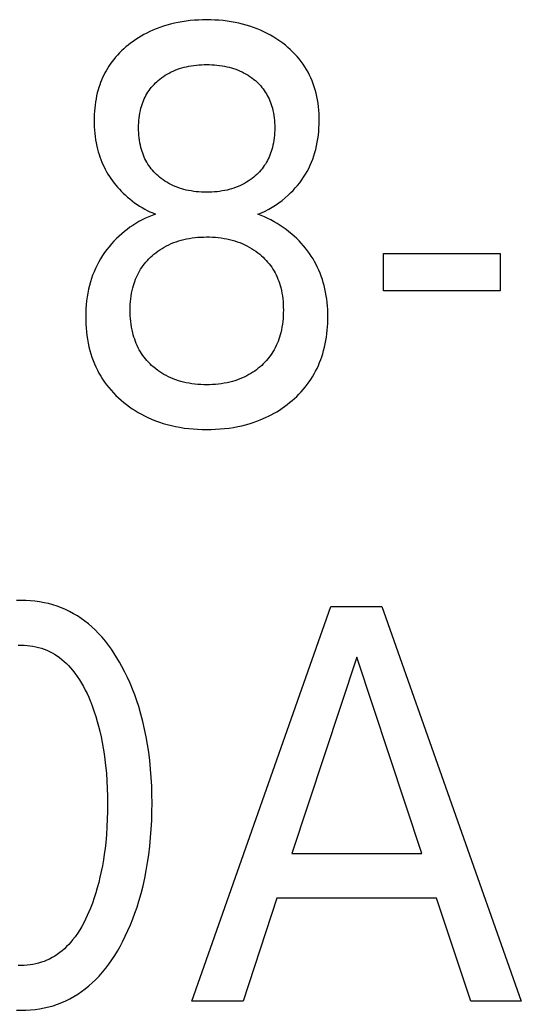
# Model space of a CAD drawing. Extents: x 10 to 656, y -396 to 292.
# Drawn here: x 263.386 to 263.823, y 101.966 to 102.829 of the extents above; entities that cross this region are included whole.
import ezdxf

# ---------------------------------------------------------------- set-up
doc = ezdxf.new("R2010")
doc.units = 0
doc.header["$LTSCALE"] = 5
doc.header["$MEASUREMENT"] = 0
doc.layers.get('0').update_dxf_attribs({"linetype": 'CONTINUOUS'})

msp = doc.modelspace()

# ---------------------------------------------------------------- linework, layer by layer
at = {"color": 7, "linetype": 'Continuous'}
for p, q in [((263.50457, 102.82163), (263.50151, 102.82035)), ((263.50768, 102.8228), (263.50457, 102.82163)), ((263.51082, 102.82388), (263.50768, 102.8228)), ((263.51399, 102.82485), (263.51082, 102.82388)), ((263.5172, 102.82572), (263.51399, 102.82485)), ((263.52043, 102.8265), (263.5172, 102.82572)), ((263.52367, 102.82718), (263.52043, 102.8265)), ((263.5272, 102.82781), (263.52367, 102.82718)), ((263.53074, 102.82833), (263.5272, 102.82781)), ((263.53429, 102.82874), (263.53074, 102.82833)), ((263.53786, 102.82906), (263.53429, 102.82874)), ((263.54143, 102.82928), (263.53786, 102.82906)), ((263.54501, 102.82941), (263.54143, 102.82928)), ((263.54859, 102.82946), (263.54501, 102.82941)), ((263.55217, 102.82941), (263.54859, 102.82946)), ((263.55575, 102.82928), (263.55217, 102.82941)), ((263.55932, 102.82906), (263.55575, 102.82928)), ((263.56289, 102.82874), (263.55932, 102.82906)), ((263.56644, 102.82833), (263.56289, 102.82874)), ((263.56998, 102.82781), (263.56644, 102.82833)), ((263.5735, 102.82718), (263.56998, 102.82781)), ((263.57675, 102.8265), (263.5735, 102.82718)), ((263.57998, 102.82572), (263.57675, 102.8265)), ((263.58319, 102.82485), (263.57998, 102.82572)), ((263.58636, 102.82388), (263.58319, 102.82485)), ((263.5895, 102.8228), (263.58636, 102.82388)), ((263.59261, 102.82163), (263.5895, 102.8228)), ((263.59567, 102.82035), (263.59261, 102.82163)), ((263.48906, 102.81378), (263.48669, 102.81225)), ((263.49147, 102.81524), (263.48906, 102.81378)), ((263.49392, 102.81663), (263.49147, 102.81524)), ((263.49642, 102.81794), (263.49392, 102.81663)), ((263.49895, 102.81918), (263.49642, 102.81794)), ((263.50151, 102.82035), (263.49895, 102.81918)), ((263.5986, 102.81901), (263.59567, 102.82035)), ((263.60148, 102.81757), (263.5986, 102.81901)), ((263.60431, 102.81604), (263.60148, 102.81757)), ((263.60709, 102.81441), (263.60431, 102.81604)), ((263.60982, 102.81269), (263.60709, 102.81441)), ((263.47815, 102.80579), (263.47624, 102.80411)), ((263.4801, 102.8074), (263.47815, 102.80579)), ((263.4821, 102.80897), (263.4801, 102.8074)), ((263.48437, 102.81064), (263.4821, 102.80897)), ((263.48669, 102.81225), (263.48437, 102.81064)), ((263.61248, 102.81088), (263.60982, 102.81269)), ((263.61508, 102.80897), (263.61248, 102.81088)), ((263.6173, 102.80723), (263.61508, 102.80897)), ((263.61946, 102.80542), (263.6173, 102.80723)), ((263.62156, 102.80354), (263.61946, 102.80542)), ((263.46915, 102.79687), (263.46753, 102.79492)), ((263.47084, 102.79876), (263.46915, 102.79687)), ((263.47258, 102.8006), (263.47084, 102.79876)), ((263.47438, 102.80238), (263.47258, 102.8006)), ((263.47624, 102.80411), (263.47438, 102.80238)), ((263.6236, 102.8016), (263.62156, 102.80354)), ((263.62557, 102.79958), (263.6236, 102.8016)), ((263.62747, 102.7975), (263.62557, 102.79958)), ((263.62929, 102.79536), (263.62747, 102.7975)), ((263.46204, 102.78707), (263.4609, 102.78511)), ((263.46324, 102.78899), (263.46204, 102.78707)), ((263.4645, 102.79086), (263.46324, 102.78899)), ((263.46598, 102.79292), (263.4645, 102.79086)), ((263.46753, 102.79492), (263.46598, 102.79292)), ((263.52311, 102.78632), (263.52504, 102.78699)), ((263.52504, 102.78699), (263.52699, 102.78759)), ((263.52699, 102.78759), (263.52896, 102.78813)), ((263.52896, 102.78813), (263.53095, 102.7886)), ((263.53095, 102.7886), (263.53295, 102.78902)), ((263.53295, 102.78902), (263.53516, 102.78941)), ((263.53516, 102.78941), (263.53738, 102.78974)), ((263.53738, 102.78974), (263.53962, 102.78999)), ((263.53962, 102.78999), (263.54185, 102.79019)), ((263.54185, 102.79019), (263.5441, 102.79032)), ((263.5441, 102.79032), (263.54634, 102.7904)), ((263.54634, 102.7904), (263.54859, 102.79043)), ((263.54859, 102.79043), (263.55084, 102.7904)), ((263.55084, 102.7904), (263.55308, 102.79032)), ((263.55308, 102.79032), (263.55533, 102.79019)), ((263.55533, 102.79019), (263.55756, 102.78999)), ((263.55756, 102.78999), (263.55979, 102.78974)), ((263.55979, 102.78974), (263.56202, 102.78941)), ((263.56202, 102.78941), (263.56423, 102.78902)), ((263.56423, 102.78902), (263.56623, 102.7886)), ((263.56623, 102.7886), (263.56822, 102.78813)), ((263.56822, 102.78813), (263.57019, 102.78759)), ((263.57019, 102.78759), (263.57214, 102.78699)), ((263.57214, 102.78699), (263.57407, 102.78632)), ((263.63103, 102.79314), (263.62929, 102.79536)), ((263.63268, 102.79086), (263.63103, 102.79314)), ((263.63421, 102.78856), (263.63268, 102.79086)), ((263.63565, 102.7862), (263.63421, 102.78856)), ((263.45783, 102.77905), (263.45693, 102.77697)), ((263.4588, 102.7811), (263.45783, 102.77905)), ((263.45982, 102.78312), (263.4588, 102.7811)), ((263.4609, 102.78511), (263.45982, 102.78312)), ((263.50769, 102.77775), (263.50923, 102.77893)), ((263.50923, 102.77893), (263.51082, 102.78006)), ((263.51082, 102.78006), (263.51245, 102.78113)), ((263.51245, 102.78113), (263.51412, 102.78214)), ((263.51412, 102.78214), (263.51582, 102.78308)), ((263.51582, 102.78308), (263.51755, 102.78397)), ((263.51755, 102.78397), (263.51932, 102.78479)), ((263.51932, 102.78479), (263.5212, 102.78559)), ((263.5212, 102.78559), (263.52311, 102.78632)), ((263.57407, 102.78632), (263.57598, 102.78559)), ((263.57598, 102.78559), (263.57786, 102.78479)), ((263.57786, 102.78479), (263.57963, 102.78397)), ((263.57963, 102.78397), (263.58136, 102.78308)), ((263.58136, 102.78308), (263.58306, 102.78214)), ((263.58306, 102.78214), (263.58473, 102.78113)), ((263.58473, 102.78113), (263.58636, 102.78006)), ((263.58636, 102.78006), (263.58795, 102.77893)), ((263.58795, 102.77893), (263.58949, 102.77775)), ((263.63701, 102.78379), (263.63565, 102.7862)), ((263.63827, 102.78133), (263.63701, 102.78379)), ((263.63945, 102.77882), (263.63827, 102.78133)), ((263.64053, 102.77627), (263.63945, 102.77882)), ((263.4546, 102.77059), (263.45394, 102.76842)), ((263.45532, 102.77274), (263.4546, 102.77059)), ((263.45609, 102.77487), (263.45532, 102.77274)), ((263.45693, 102.77697), (263.45609, 102.77487)), ((263.49938, 102.7693), (263.50044, 102.77063)), ((263.50044, 102.77063), (263.50154, 102.77192)), ((263.50154, 102.77192), (263.50268, 102.77317)), ((263.50268, 102.77317), (263.50388, 102.77438)), ((263.50388, 102.77438), (263.50511, 102.77554)), ((263.50511, 102.77554), (263.50638, 102.77667)), ((263.50638, 102.77667), (263.50769, 102.77775)), ((263.58949, 102.77775), (263.5898, 102.7775)), ((263.5898, 102.7775), (263.59107, 102.77643)), ((263.59107, 102.77643), (263.5923, 102.77533)), ((263.5923, 102.77533), (263.59349, 102.77419)), ((263.59349, 102.77419), (263.59465, 102.773)), ((263.59465, 102.773), (263.59576, 102.77178)), ((263.59576, 102.77178), (263.59683, 102.77052)), ((263.59683, 102.77052), (263.59785, 102.76923)), ((263.64152, 102.77369), (263.64053, 102.77627)), ((263.64243, 102.77107), (263.64152, 102.77369)), ((263.64324, 102.76842), (263.64243, 102.77107)), ((263.45262, 102.76318), (263.45208, 102.76052)), ((263.45324, 102.76581), (263.45262, 102.76318)), ((263.45394, 102.76842), (263.45324, 102.76581)), ((263.49415, 102.76049), (263.49488, 102.76204)), ((263.49488, 102.76204), (263.49568, 102.76357)), ((263.49568, 102.76357), (263.49653, 102.76507)), ((263.49653, 102.76507), (263.49743, 102.76653)), ((263.49743, 102.76653), (263.49838, 102.76793)), ((263.49838, 102.76793), (263.49938, 102.7693)), ((263.59785, 102.76923), (263.59882, 102.7679)), ((263.59882, 102.7679), (263.59975, 102.76653)), ((263.59975, 102.76653), (263.60065, 102.76507)), ((263.60065, 102.76507), (263.6015, 102.76357)), ((263.6015, 102.76357), (263.6023, 102.76204)), ((263.6023, 102.76204), (263.60303, 102.76049)), ((263.64401, 102.76552), (263.64324, 102.76842)), ((263.64469, 102.76259), (263.64401, 102.76552)), ((263.64526, 102.75963), (263.64469, 102.76259)), ((263.45094, 102.75248), (263.45071, 102.74978)), ((263.45124, 102.75517), (263.45094, 102.75248)), ((263.45162, 102.75785), (263.45124, 102.75517)), ((263.45208, 102.76052), (263.45162, 102.75785)), ((263.49128, 102.75238), (263.49174, 102.75404)), ((263.49174, 102.75404), (263.49226, 102.75568)), ((263.49226, 102.75568), (263.49284, 102.7573)), ((263.49284, 102.7573), (263.49346, 102.75891)), ((263.49346, 102.75891), (263.49415, 102.76049)), ((263.60303, 102.76049), (263.60372, 102.75891)), ((263.60372, 102.75891), (263.60434, 102.7573)), ((263.60434, 102.7573), (263.60492, 102.75568)), ((263.60492, 102.75568), (263.60543, 102.75404)), ((263.60543, 102.75404), (263.6059, 102.75238)), ((263.64573, 102.75666), (263.64526, 102.75963)), ((263.64611, 102.75368), (263.64573, 102.75666)), ((263.6464, 102.75068), (263.64611, 102.75368)), ((263.45045, 102.74436), (263.45042, 102.74165)), ((263.45055, 102.74707), (263.45045, 102.74436)), ((263.45071, 102.74978), (263.45055, 102.74707)), ((263.48949, 102.74177), (263.48971, 102.74392)), ((263.48971, 102.74392), (263.48999, 102.74605)), ((263.48999, 102.74605), (263.49034, 102.74818)), ((263.49034, 102.74818), (263.49077, 102.75029)), ((263.49077, 102.75029), (263.49128, 102.75238)), ((263.6059, 102.75238), (263.60641, 102.75029)), ((263.60641, 102.75029), (263.60684, 102.74818)), ((263.60684, 102.74818), (263.60719, 102.74605)), ((263.60719, 102.74605), (263.60747, 102.74392)), ((263.60747, 102.74392), (263.60769, 102.74177)), ((263.6466, 102.74768), (263.6464, 102.75068)), ((263.64672, 102.74466), (263.6466, 102.74768)), ((263.64676, 102.74165), (263.64672, 102.74466)), ((263.45042, 102.74165), (263.45046, 102.73884)), ((263.45046, 102.73884), (263.45056, 102.73604)), ((263.45056, 102.73604), (263.45074, 102.73323)), ((263.48923, 102.73531), (263.48926, 102.73747)), ((263.48925, 102.73313), (263.48923, 102.73531)), ((263.48926, 102.73747), (263.48934, 102.73962)), ((263.48934, 102.73962), (263.48949, 102.74177)), ((263.60769, 102.74177), (263.60783, 102.73962)), ((263.60783, 102.73962), (263.60792, 102.73747)), ((263.60792, 102.73747), (263.60795, 102.73531)), ((263.60795, 102.73531), (263.60792, 102.73313)), ((263.64636, 102.73214), (263.64658, 102.7353)), ((263.64658, 102.7353), (263.64671, 102.73847)), ((263.64671, 102.73847), (263.64676, 102.74165)), ((263.45074, 102.73323), (263.45098, 102.73044)), ((263.45098, 102.73044), (263.45131, 102.72766)), ((263.45131, 102.72766), (263.45171, 102.72489)), ((263.48934, 102.73095), (263.48925, 102.73313)), ((263.48948, 102.72878), (263.48934, 102.73095)), ((263.4897, 102.72662), (263.48948, 102.72878)), ((263.48997, 102.72446), (263.4897, 102.72662)), ((263.60748, 102.72662), (263.6072, 102.72446)), ((263.60769, 102.72878), (263.60748, 102.72662)), ((263.60784, 102.73095), (263.60769, 102.72878)), ((263.60792, 102.73313), (263.60784, 102.73095)), ((263.64563, 102.72584), (263.64604, 102.72898)), ((263.64604, 102.72898), (263.64636, 102.73214)), ((263.45171, 102.72489), (263.4522, 102.72213)), ((263.4522, 102.72213), (263.45277, 102.71939)), ((263.45277, 102.71939), (263.45343, 102.71666)), ((263.49033, 102.72232), (263.48997, 102.72446)), ((263.49075, 102.72019), (263.49033, 102.72232)), ((263.49126, 102.71807), (263.49075, 102.72019)), ((263.49172, 102.7164), (263.49126, 102.71807)), ((263.60592, 102.71807), (263.60546, 102.7164)), ((263.60643, 102.72019), (263.60592, 102.71807)), ((263.60685, 102.72232), (263.60643, 102.72019)), ((263.6072, 102.72446), (263.60685, 102.72232)), ((263.64375, 102.71653), (263.64448, 102.71961)), ((263.64448, 102.71961), (263.64511, 102.72271)), ((263.64511, 102.72271), (263.64563, 102.72584)), ((263.45343, 102.71666), (263.45405, 102.7144)), ((263.45405, 102.7144), (263.45473, 102.71215)), ((263.45473, 102.71215), (263.45548, 102.70992)), ((263.45548, 102.70992), (263.45629, 102.70771)), ((263.49223, 102.71474), (263.49172, 102.7164)), ((263.49279, 102.7131), (263.49223, 102.71474)), ((263.49341, 102.71148), (263.49279, 102.7131)), ((263.49409, 102.70988), (263.49341, 102.71148)), ((263.49481, 102.70831), (263.49409, 102.70988)), ((263.60309, 102.70988), (263.60236, 102.70831)), ((263.60377, 102.71148), (263.60309, 102.70988)), ((263.60439, 102.7131), (263.60377, 102.71148)), ((263.60495, 102.71474), (263.60439, 102.7131)), ((263.60546, 102.7164), (263.60495, 102.71474)), ((263.6411, 102.7081), (263.64208, 102.71088)), ((263.64208, 102.71088), (263.64296, 102.71369)), ((263.64296, 102.71369), (263.64375, 102.71653)), ((263.45629, 102.70771), (263.45716, 102.70552)), ((263.45716, 102.70552), (263.45809, 102.70337)), ((263.45809, 102.70337), (263.45909, 102.70124)), ((263.45909, 102.70124), (263.46015, 102.69914)), ((263.4956, 102.70676), (263.49481, 102.70831)), ((263.49644, 102.70524), (263.4956, 102.70676)), ((263.49734, 102.70376), (263.49644, 102.70524)), ((263.49827, 102.70235), (263.49734, 102.70376)), ((263.49926, 102.70097), (263.49827, 102.70235)), ((263.5003, 102.69962), (263.49926, 102.70097)), ((263.59791, 102.70097), (263.59687, 102.69962)), ((263.5989, 102.70235), (263.59791, 102.70097)), ((263.59984, 102.70376), (263.5989, 102.70235)), ((263.60074, 102.70524), (263.59984, 102.70376)), ((263.60158, 102.70676), (263.60074, 102.70524)), ((263.60236, 102.70831), (263.60158, 102.70676)), ((263.63757, 102.69999), (263.63884, 102.70265)), ((263.63884, 102.70265), (263.64002, 102.70535)), ((263.64002, 102.70535), (263.6411, 102.7081)), ((263.46015, 102.69914), (263.46127, 102.69707)), ((263.46127, 102.69707), (263.46245, 102.69504)), ((263.46245, 102.69504), (263.46371, 102.69302)), ((263.46371, 102.69302), (263.46502, 102.69105)), ((263.50139, 102.69831), (263.5003, 102.69962)), ((263.50253, 102.69705), (263.50139, 102.69831)), ((263.5037, 102.69582), (263.50253, 102.69705)), ((263.50492, 102.69463), (263.5037, 102.69582)), ((263.50618, 102.69349), (263.50492, 102.69463)), ((263.50748, 102.69238), (263.50618, 102.69349)), ((263.50902, 102.69115), (263.50748, 102.69238)), ((263.5897, 102.69238), (263.58816, 102.69115)), ((263.591, 102.69349), (263.5897, 102.69238)), ((263.59225, 102.69463), (263.591, 102.69349)), ((263.59347, 102.69582), (263.59225, 102.69463)), ((263.59465, 102.69705), (263.59347, 102.69582)), ((263.59579, 102.69831), (263.59465, 102.69705)), ((263.59687, 102.69962), (263.59579, 102.69831)), ((263.63148, 102.68985), (263.63315, 102.6923)), ((263.63315, 102.6923), (263.63473, 102.69482)), ((263.63473, 102.69482), (263.6362, 102.69738)), ((263.6362, 102.69738), (263.63757, 102.69999)), ((263.46502, 102.69105), (263.4664, 102.68911)), ((263.4664, 102.68911), (263.46783, 102.68722)), ((263.46783, 102.68722), (263.46932, 102.68537)), ((263.46932, 102.68537), (263.47085, 102.68356)), ((263.47085, 102.68356), (263.47244, 102.6818)), ((263.51061, 102.68999), (263.50902, 102.69115)), ((263.51224, 102.68888), (263.51061, 102.68999)), ((263.51391, 102.68783), (263.51224, 102.68888)), ((263.51562, 102.68684), (263.51391, 102.68783)), ((263.51736, 102.68592), (263.51562, 102.68684)), ((263.51913, 102.68506), (263.51736, 102.68592)), ((263.52102, 102.68424), (263.51913, 102.68506)), ((263.52293, 102.68348), (263.52102, 102.68424)), ((263.52487, 102.68279), (263.52293, 102.68348)), ((263.57425, 102.68348), (263.57231, 102.68279)), ((263.57616, 102.68424), (263.57425, 102.68348)), ((263.57805, 102.68506), (263.57616, 102.68424)), ((263.57982, 102.68592), (263.57805, 102.68506)), ((263.58156, 102.68684), (263.57982, 102.68592)), ((263.58327, 102.68783), (263.58156, 102.68684)), ((263.58494, 102.68888), (263.58327, 102.68783)), ((263.58657, 102.68999), (263.58494, 102.68888)), ((263.58816, 102.69115), (263.58657, 102.68999)), ((263.62594, 102.68287), (263.62787, 102.68513)), ((263.62787, 102.68513), (263.62972, 102.68746)), ((263.62972, 102.68746), (263.63148, 102.68985)), ((263.47244, 102.6818), (263.47408, 102.68007)), ((263.47408, 102.68007), (263.47576, 102.6784)), ((263.47576, 102.6784), (263.47748, 102.67677)), ((263.47748, 102.67677), (263.47947, 102.675)), ((263.47947, 102.675), (263.48151, 102.67328)), ((263.52684, 102.68216), (263.52487, 102.68279)), ((263.52882, 102.6816), (263.52684, 102.68216)), ((263.53082, 102.68111), (263.52882, 102.6816)), ((263.53283, 102.68067), (263.53082, 102.68111)), ((263.53506, 102.68027), (263.53283, 102.68067)), ((263.5373, 102.67993), (263.53506, 102.68027)), ((263.53955, 102.67966), (263.5373, 102.67993)), ((263.5418, 102.67946), (263.53955, 102.67966)), ((263.54406, 102.67932), (263.5418, 102.67946)), ((263.54632, 102.67924), (263.54406, 102.67932)), ((263.54859, 102.67921), (263.54632, 102.67924)), ((263.55085, 102.67924), (263.54859, 102.67921)), ((263.55312, 102.67932), (263.55085, 102.67924)), ((263.55538, 102.67946), (263.55312, 102.67932)), ((263.55763, 102.67966), (263.55538, 102.67946)), ((263.55988, 102.67993), (263.55763, 102.67966)), ((263.56212, 102.68027), (263.55988, 102.67993)), ((263.56434, 102.68067), (263.56212, 102.68027)), ((263.56636, 102.68111), (263.56434, 102.68067)), ((263.56836, 102.6816), (263.56636, 102.68111)), ((263.57034, 102.68216), (263.56836, 102.6816)), ((263.57231, 102.68279), (263.57034, 102.68216)), ((263.61707, 102.67421), (263.6197, 102.67653)), ((263.6197, 102.67653), (263.62185, 102.67857)), ((263.62185, 102.67857), (263.62393, 102.68068)), ((263.62393, 102.68068), (263.62594, 102.68287)), ((263.48151, 102.67328), (263.48359, 102.67163)), ((263.48359, 102.67163), (263.48573, 102.67005)), ((263.48573, 102.67005), (263.48787, 102.66857)), ((263.48787, 102.66857), (263.49005, 102.66715)), ((263.49005, 102.66715), (263.49228, 102.6658)), ((263.60273, 102.66439), (263.60574, 102.66611)), ((263.60574, 102.66611), (263.60868, 102.66796)), ((263.60868, 102.66796), (263.61154, 102.66991)), ((263.61154, 102.66991), (263.61435, 102.67201)), ((263.61435, 102.67201), (263.61707, 102.67421)), ((263.49228, 102.6658), (263.49454, 102.66452)), ((263.49454, 102.66452), (263.49683, 102.66332)), ((263.49802, 102.65778), (263.49513, 102.65644)), ((263.49683, 102.66332), (263.49916, 102.6622)), ((263.50095, 102.65903), (263.49802, 102.65778)), ((263.49916, 102.6622), (263.50152, 102.66115)), ((263.50391, 102.66019), (263.50095, 102.65903)), ((263.50152, 102.66115), (263.50391, 102.66019)), ((263.59327, 102.65994), (263.59648, 102.66129)), ((263.59617, 102.65885), (263.59327, 102.65994)), ((263.59904, 102.65765), (263.59617, 102.65885)), ((263.59648, 102.66129), (263.59964, 102.66278)), ((263.60186, 102.65637), (263.59904, 102.65765)), ((263.59964, 102.66278), (263.60273, 102.66439)), ((263.48428, 102.65032), (263.48172, 102.64859)), ((263.48689, 102.65197), (263.48428, 102.65032)), ((263.48956, 102.65353), (263.48689, 102.65197)), ((263.49228, 102.65501), (263.48956, 102.65353)), ((263.49513, 102.65644), (263.49228, 102.65501)), ((263.60464, 102.65498), (263.60186, 102.65637)), ((263.60738, 102.65351), (263.60464, 102.65498)), ((263.61006, 102.65194), (263.60738, 102.65351)), ((263.61269, 102.65029), (263.61006, 102.65194)), ((263.61527, 102.64856), (263.61269, 102.65029)), ((263.47224, 102.64092), (263.46992, 102.63871)), ((263.47452, 102.64295), (263.47224, 102.64092)), ((263.47686, 102.64491), (263.47452, 102.64295)), ((263.47926, 102.64679), (263.47686, 102.64491)), ((263.48172, 102.64859), (263.47926, 102.64679)), ((263.61783, 102.64671), (263.61527, 102.64856)), ((263.62034, 102.64478), (263.61783, 102.64671)), ((263.62278, 102.64277), (263.62034, 102.64478)), ((263.62515, 102.64067), (263.62278, 102.64277)), ((263.62721, 102.63874), (263.62515, 102.64067)), ((263.46344, 102.63164), (263.46145, 102.62914)), ((263.46552, 102.63407), (263.46344, 102.63164)), ((263.46768, 102.63643), (263.46552, 102.63407)), ((263.46992, 102.63871), (263.46768, 102.63643)), ((263.51162, 102.63141), (263.51359, 102.63248)), ((263.51359, 102.63248), (263.51559, 102.63346)), ((263.51559, 102.63346), (263.5177, 102.63441)), ((263.5177, 102.63441), (263.51985, 102.63528)), ((263.51985, 102.63528), (263.52203, 102.63608)), ((263.52203, 102.63608), (263.52423, 102.63679)), ((263.52423, 102.63679), (263.52646, 102.63744)), ((263.52646, 102.63744), (263.52871, 102.63801)), ((263.52871, 102.63801), (263.53097, 102.63851)), ((263.53097, 102.63851), (263.53346, 102.63897)), ((263.53346, 102.63897), (263.53596, 102.63936)), ((263.53596, 102.63936), (263.53847, 102.63966)), ((263.53847, 102.63966), (263.541, 102.6399)), ((263.541, 102.6399), (263.54352, 102.64006)), ((263.54352, 102.64006), (263.54606, 102.64015)), ((263.54606, 102.64015), (263.54859, 102.64019)), ((263.54859, 102.64019), (263.55114, 102.64016)), ((263.55114, 102.64016), (263.55369, 102.64006)), ((263.55369, 102.64006), (263.55623, 102.6399)), ((263.55623, 102.6399), (263.55877, 102.63966)), ((263.55877, 102.63966), (263.5613, 102.63936)), ((263.5613, 102.63936), (263.56382, 102.63897)), ((263.56382, 102.63897), (263.56633, 102.63851)), ((263.56633, 102.63851), (263.5686, 102.63801)), ((263.5686, 102.63801), (263.57086, 102.63744)), ((263.57086, 102.63744), (263.57309, 102.6368)), ((263.57309, 102.6368), (263.57531, 102.63608)), ((263.57531, 102.63608), (263.5775, 102.63529)), ((263.5775, 102.63529), (263.57965, 102.63441)), ((263.57965, 102.63441), (263.58178, 102.63346)), ((263.58178, 102.63346), (263.58378, 102.63248)), ((263.58378, 102.63248), (263.58575, 102.63141)), ((263.62922, 102.63674), (263.62721, 102.63874)), ((263.63116, 102.63467), (263.62922, 102.63674)), ((263.63304, 102.63255), (263.63116, 102.63467)), ((263.63485, 102.63038), (263.63304, 102.63255)), ((263.45774, 102.62392), (263.45604, 102.62122)), ((263.45955, 102.62656), (263.45774, 102.62392)), ((263.46145, 102.62914), (263.45955, 102.62656)), ((263.49957, 102.62249), (263.50098, 102.6238)), ((263.50098, 102.6238), (263.50244, 102.62506)), ((263.50244, 102.62506), (263.50418, 102.62647)), ((263.50418, 102.62647), (263.50597, 102.62781)), ((263.50597, 102.62781), (263.50781, 102.62908)), ((263.50781, 102.62908), (263.5097, 102.63028)), ((263.5097, 102.63028), (263.51162, 102.63141)), ((263.58575, 102.63141), (263.58768, 102.63028)), ((263.58768, 102.63028), (263.58956, 102.62908)), ((263.58956, 102.62908), (263.5914, 102.62781)), ((263.5914, 102.62781), (263.5932, 102.62647)), ((263.5932, 102.62647), (263.59495, 102.62506)), ((263.59495, 102.62506), (263.5964, 102.62381)), ((263.5964, 102.62381), (263.59782, 102.62251)), ((263.63659, 102.62814), (263.63485, 102.63038)), ((263.63825, 102.62585), (263.63659, 102.62814)), ((263.63984, 102.6235), (263.63825, 102.62585)), ((263.64135, 102.62111), (263.63984, 102.6235)), ((263.70276, 102.59336), (263.70276, 102.6258)), ((263.70276, 102.6258), (263.8047, 102.6258)), ((263.8047, 102.6258), (263.8047, 102.59336)), ((263.45298, 102.61566), (263.4516, 102.61281)), ((263.45446, 102.61847), (263.45298, 102.61566)), ((263.45604, 102.62122), (263.45446, 102.61847)), ((263.49208, 102.61369), (263.49319, 102.61527)), ((263.49319, 102.61527), (263.49436, 102.6168)), ((263.49436, 102.6168), (263.49559, 102.61829)), ((263.49559, 102.61829), (263.49687, 102.61973)), ((263.49687, 102.61973), (263.49819, 102.62113)), ((263.49819, 102.62113), (263.49957, 102.62249)), ((263.59782, 102.62251), (263.59919, 102.62117)), ((263.59919, 102.62117), (263.60052, 102.61978)), ((263.60052, 102.61978), (263.6018, 102.61834)), ((263.6018, 102.61834), (263.60302, 102.61687)), ((263.60302, 102.61687), (263.6042, 102.61535)), ((263.6042, 102.61535), (263.60531, 102.61379)), ((263.64276, 102.61868), (263.64135, 102.62111)), ((263.64409, 102.6162), (263.64276, 102.61868)), ((263.64534, 102.61368), (263.64409, 102.6162)), ((263.44917, 102.60695), (263.44812, 102.60396)), ((263.45034, 102.6099), (263.44917, 102.60695)), ((263.4516, 102.61281), (263.45034, 102.6099)), ((263.48736, 102.60516), (263.48818, 102.60694)), ((263.48818, 102.60694), (263.48907, 102.60869)), ((263.48907, 102.60869), (263.49001, 102.61041)), ((263.49001, 102.61041), (263.49102, 102.61208)), ((263.49102, 102.61208), (263.49208, 102.61369)), ((263.60531, 102.61379), (263.60637, 102.61219)), ((263.60637, 102.61219), (263.60738, 102.61052)), ((263.60738, 102.61052), (263.60833, 102.6088)), ((263.60833, 102.6088), (263.60921, 102.60706)), ((263.60921, 102.60706), (263.61003, 102.60528)), ((263.6465, 102.61113), (263.64534, 102.61368)), ((263.64758, 102.60853), (263.6465, 102.61113)), ((263.64858, 102.6059), (263.64758, 102.60853)), ((263.64949, 102.60325), (263.64858, 102.6059)), ((263.44632, 102.59788), (263.44553, 102.59457)), ((263.44717, 102.60094), (263.44632, 102.59788)), ((263.44812, 102.60396), (263.44717, 102.60094)), ((263.48417, 102.5959), (263.48469, 102.59779)), ((263.48469, 102.59779), (263.48527, 102.59967)), ((263.48527, 102.59967), (263.4859, 102.60152)), ((263.4859, 102.60152), (263.4866, 102.60335)), ((263.4866, 102.60335), (263.48736, 102.60516)), ((263.61003, 102.60528), (263.61079, 102.60347)), ((263.61079, 102.60347), (263.61149, 102.60163)), ((263.61149, 102.60163), (263.61213, 102.59978)), ((263.61213, 102.59978), (263.6127, 102.5979)), ((263.6127, 102.5979), (263.61322, 102.59601)), ((263.65032, 102.60056), (263.64949, 102.60325)), ((263.65107, 102.59785), (263.65032, 102.60056)), ((263.65177, 102.59492), (263.65107, 102.59785)), ((263.44486, 102.59124), (263.44431, 102.58789)), ((263.44553, 102.59457), (263.44486, 102.59124)), ((263.48242, 102.58629), (263.48274, 102.58872)), ((263.48274, 102.58872), (263.48313, 102.59113)), ((263.48313, 102.59113), (263.48361, 102.59352)), ((263.48361, 102.59352), (263.48417, 102.5959)), ((263.61322, 102.59601), (263.61378, 102.59362)), ((263.61378, 102.59362), (263.61426, 102.59121)), ((263.61426, 102.59121), (263.61466, 102.58878)), ((263.61466, 102.58878), (263.61497, 102.58635)), ((263.65239, 102.59196), (263.65177, 102.59492)), ((263.65291, 102.58899), (263.65239, 102.59196)), ((263.65334, 102.586), (263.65291, 102.58899)), ((263.8047, 102.59336), (263.70276, 102.59336)), ((263.44352, 102.58113), (263.44328, 102.57773)), ((263.44386, 102.58451), (263.44352, 102.58113)), ((263.44431, 102.58789), (263.44386, 102.58451)), ((263.48192, 102.57897), (263.48202, 102.58142)), ((263.48202, 102.58142), (263.48219, 102.58386)), ((263.48219, 102.58386), (263.48242, 102.58629)), ((263.61497, 102.58635), (263.61521, 102.5839)), ((263.61521, 102.5839), (263.61537, 102.58145)), ((263.61537, 102.58145), (263.61547, 102.57899)), ((263.65369, 102.583), (263.65334, 102.586)), ((263.65396, 102.57999), (263.65369, 102.583)), ((263.65415, 102.57697), (263.65396, 102.57999)), ((263.44314, 102.57433), (263.44308, 102.57092)), ((263.44328, 102.57773), (263.44314, 102.57433)), ((263.48189, 102.57653), (263.48192, 102.57897)), ((263.48191, 102.57403), (263.48189, 102.57653)), ((263.48201, 102.57153), (263.48191, 102.57403)), ((263.48217, 102.56903), (263.48201, 102.57153)), ((263.61538, 102.57153), (263.61522, 102.56903)), ((263.61547, 102.57403), (263.61538, 102.57153)), ((263.61547, 102.57899), (263.6155, 102.57653)), ((263.6155, 102.57653), (263.61547, 102.57403)), ((263.65426, 102.57394), (263.65415, 102.57697)), ((263.65431, 102.57092), (263.65426, 102.57394)), ((263.44308, 102.57092), (263.44311, 102.56758)), ((263.44311, 102.56758), (263.44323, 102.56425)), ((263.44323, 102.56425), (263.44344, 102.56092)), ((263.4824, 102.56655), (263.48217, 102.56903)), ((263.48271, 102.56407), (263.4824, 102.56655)), ((263.4831, 102.5616), (263.48271, 102.56407)), ((263.61467, 102.56407), (263.61428, 102.5616)), ((263.61498, 102.56655), (263.61467, 102.56407)), ((263.61522, 102.56903), (263.61498, 102.56655)), ((263.65402, 102.56188), (263.65419, 102.56489)), ((263.65419, 102.56489), (263.65428, 102.5679)), ((263.65428, 102.5679), (263.65431, 102.57092)), ((263.44344, 102.56092), (263.44374, 102.5576)), ((263.44374, 102.5576), (263.44414, 102.55429)), ((263.44414, 102.55429), (263.44464, 102.551)), ((263.48357, 102.55915), (263.4831, 102.5616)), ((263.48412, 102.55672), (263.48357, 102.55915)), ((263.48463, 102.5548), (263.48412, 102.55672)), ((263.48519, 102.55289), (263.48463, 102.5548)), ((263.61273, 102.55479), (263.61216, 102.55289)), ((263.61324, 102.55672), (263.61273, 102.55479)), ((263.6138, 102.55915), (263.61324, 102.55672)), ((263.61428, 102.5616), (263.6138, 102.55915)), ((263.65305, 102.55289), (263.65346, 102.55588)), ((263.65346, 102.55588), (263.65378, 102.55887)), ((263.65378, 102.55887), (263.65402, 102.56188)), ((263.44464, 102.551), (263.44524, 102.54773)), ((263.44524, 102.54773), (263.44595, 102.54447)), ((263.48582, 102.551), (263.48519, 102.55289)), ((263.4865, 102.54913), (263.48582, 102.551)), ((263.48724, 102.54729), (263.4865, 102.54913)), ((263.48805, 102.54547), (263.48724, 102.54729)), ((263.48891, 102.54368), (263.48805, 102.54547)), ((263.60928, 102.54547), (263.6084, 102.54368)), ((263.61009, 102.54728), (263.60928, 102.54547)), ((263.61084, 102.54913), (263.61009, 102.54728)), ((263.61153, 102.551), (263.61084, 102.54913)), ((263.61216, 102.55289), (263.61153, 102.551)), ((263.65135, 102.54403), (263.652, 102.54696)), ((263.652, 102.54696), (263.65257, 102.54992)), ((263.65257, 102.54992), (263.65305, 102.55289)), ((263.44595, 102.54447), (263.44676, 102.54124)), ((263.44676, 102.54124), (263.44761, 102.53832)), ((263.44761, 102.53832), (263.44855, 102.53542)), ((263.48984, 102.54193), (263.48891, 102.54368)), ((263.49084, 102.54021), (263.48984, 102.54193)), ((263.49186, 102.53858), (263.49084, 102.54021)), ((263.49295, 102.53699), (263.49186, 102.53858)), ((263.49409, 102.53543), (263.49295, 102.53699)), ((263.60432, 102.53699), (263.60316, 102.53543)), ((263.60542, 102.53858), (263.60432, 102.53699)), ((263.60646, 102.54021), (263.60542, 102.53858)), ((263.60746, 102.54193), (263.60646, 102.54021)), ((263.6084, 102.54368), (263.60746, 102.54193)), ((263.649, 102.53584), (263.64984, 102.53846)), ((263.64984, 102.53846), (263.6506, 102.54111)), ((263.6506, 102.54111), (263.65135, 102.54403)), ((263.44855, 102.53542), (263.44958, 102.53255)), ((263.44958, 102.53255), (263.45071, 102.52972)), ((263.45071, 102.52972), (263.45194, 102.52694)), ((263.49529, 102.53392), (263.49409, 102.53543)), ((263.49654, 102.53245), (263.49529, 102.53392)), ((263.49784, 102.53102), (263.49654, 102.53245)), ((263.49919, 102.52964), (263.49784, 102.53102)), ((263.50059, 102.5283), (263.49919, 102.52964)), ((263.50202, 102.52701), (263.50059, 102.5283)), ((263.5966, 102.5283), (263.59516, 102.52701)), ((263.59801, 102.52964), (263.5966, 102.5283)), ((263.59937, 102.53102), (263.59801, 102.52964)), ((263.60068, 102.53245), (263.59937, 102.53102)), ((263.60195, 102.53392), (263.60068, 102.53245)), ((263.60316, 102.53543), (263.60195, 102.53392)), ((263.64487, 102.52564), (263.64602, 102.52814)), ((263.64602, 102.52814), (263.64709, 102.53068)), ((263.64709, 102.53068), (263.64809, 102.53325)), ((263.64809, 102.53325), (263.649, 102.53584)), ((263.45194, 102.52694), (263.45326, 102.52419)), ((263.45326, 102.52419), (263.45468, 102.5215)), ((263.45468, 102.5215), (263.4562, 102.51886)), ((263.50246, 102.52664), (263.50202, 102.52701)), ((263.50415, 102.52526), (263.50246, 102.52664)), ((263.50588, 102.52394), (263.50415, 102.52526)), ((263.50767, 102.52268), (263.50588, 102.52394)), ((263.50949, 102.5215), (263.50767, 102.52268)), ((263.51136, 102.52038), (263.50949, 102.5215)), ((263.51327, 102.51932), (263.51136, 102.52038)), ((263.58546, 102.52018), (263.58373, 102.51923)), ((263.58717, 102.52118), (263.58546, 102.52018)), ((263.58884, 102.52224), (263.58717, 102.52118)), ((263.59047, 102.52336), (263.58884, 102.52224)), ((263.59207, 102.52453), (263.59047, 102.52336)), ((263.59363, 102.52574), (263.59207, 102.52453)), ((263.59516, 102.52701), (263.59363, 102.52574)), ((263.64095, 102.51839), (263.64234, 102.52076)), ((263.64234, 102.52076), (263.64364, 102.52318)), ((263.64364, 102.52318), (263.64487, 102.52564)), ((263.4562, 102.51886), (263.45781, 102.51628)), ((263.45781, 102.51628), (263.45952, 102.51376)), ((263.45952, 102.51376), (263.46133, 102.5113)), ((263.46133, 102.5113), (263.46323, 102.50891)), ((263.51521, 102.51834), (263.51327, 102.51932)), ((263.51734, 102.51736), (263.51521, 102.51834)), ((263.51951, 102.51647), (263.51734, 102.51736)), ((263.52171, 102.51565), (263.51951, 102.51647)), ((263.52393, 102.51491), (263.52171, 102.51565)), ((263.52618, 102.51424), (263.52393, 102.51491)), ((263.52845, 102.51365), (263.52618, 102.51424)), ((263.53074, 102.51314), (263.52845, 102.51365)), ((263.53326, 102.51266), (263.53074, 102.51314)), ((263.53579, 102.51226), (263.53326, 102.51266)), ((263.53834, 102.51194), (263.53579, 102.51226)), ((263.54089, 102.5117), (263.53834, 102.51194)), ((263.54345, 102.51153), (263.54089, 102.5117)), ((263.54602, 102.51144), (263.54345, 102.51153)), ((263.54859, 102.5114), (263.54602, 102.51144)), ((263.55116, 102.51144), (263.54859, 102.5114)), ((263.55372, 102.51153), (263.55116, 102.51144)), ((263.55629, 102.5117), (263.55372, 102.51153)), ((263.55884, 102.51194), (263.55629, 102.5117)), ((263.56139, 102.51226), (263.55884, 102.51194)), ((263.56392, 102.51266), (263.56139, 102.51226)), ((263.56644, 102.51314), (263.56392, 102.51266)), ((263.56873, 102.51365), (263.56644, 102.51314)), ((263.571, 102.51424), (263.56873, 102.51365)), ((263.57325, 102.51491), (263.571, 102.51424)), ((263.57547, 102.51565), (263.57325, 102.51491)), ((263.57767, 102.51646), (263.57547, 102.51565)), ((263.57984, 102.51736), (263.57767, 102.51646)), ((263.58196, 102.51834), (263.57984, 102.51736)), ((263.58373, 102.51923), (263.58196, 102.51834)), ((263.63461, 102.50939), (263.63631, 102.51156)), ((263.63631, 102.51156), (263.63794, 102.51379)), ((263.63794, 102.51379), (263.63948, 102.51607)), ((263.63948, 102.51607), (263.64095, 102.51839)), ((263.46323, 102.50891), (263.46521, 102.50659)), ((263.46521, 102.50659), (263.46727, 102.50434)), ((263.46727, 102.50434), (263.4694, 102.50216)), ((263.4694, 102.50216), (263.47161, 102.50004)), ((263.62716, 102.50127), (263.62912, 102.50322)), ((263.62912, 102.50322), (263.63101, 102.50522)), ((263.63101, 102.50522), (263.63285, 102.50728)), ((263.63285, 102.50728), (263.63461, 102.50939)), ((263.47161, 102.50004), (263.47389, 102.498)), ((263.47389, 102.498), (263.47622, 102.49604)), ((263.47622, 102.49604), (263.47866, 102.49411)), ((263.47866, 102.49411), (263.48116, 102.49227)), ((263.61659, 102.49246), (263.6188, 102.4941)), ((263.6188, 102.4941), (263.62096, 102.49579)), ((263.62096, 102.49579), (263.62307, 102.49756)), ((263.62307, 102.49756), (263.62514, 102.49939)), ((263.62514, 102.49939), (263.62716, 102.50127)), ((263.48116, 102.49227), (263.48371, 102.4905)), ((263.48371, 102.4905), (263.48632, 102.48881)), ((263.48632, 102.48881), (263.48898, 102.48721)), ((263.48898, 102.48721), (263.49168, 102.48568)), ((263.49168, 102.48568), (263.49443, 102.48425)), ((263.60252, 102.48397), (263.60496, 102.48522)), ((263.60496, 102.48522), (263.60736, 102.48654)), ((263.60736, 102.48654), (263.60973, 102.48792)), ((263.60973, 102.48792), (263.61206, 102.48937)), ((263.61206, 102.48937), (263.61435, 102.49088)), ((263.61435, 102.49088), (263.61659, 102.49246)), ((263.49443, 102.48425), (263.49722, 102.48289)), ((263.49722, 102.48289), (263.50054, 102.48142)), ((263.50054, 102.48142), (263.50391, 102.48007)), ((263.50391, 102.48007), (263.50733, 102.47883)), ((263.50733, 102.47883), (263.51078, 102.4777)), ((263.51078, 102.4777), (263.51428, 102.47669)), ((263.51428, 102.47669), (263.5178, 102.47579)), ((263.57924, 102.4757), (263.58253, 102.47652)), ((263.58253, 102.47652), (263.58579, 102.47743)), ((263.58579, 102.47743), (263.58902, 102.47845)), ((263.58902, 102.47845), (263.59222, 102.47956)), ((263.59222, 102.47956), (263.59539, 102.48077)), ((263.59539, 102.48077), (263.60005, 102.48279)), ((263.60005, 102.48279), (263.60252, 102.48397)), ((263.5178, 102.47579), (263.52134, 102.47501)), ((263.52134, 102.47501), (263.52519, 102.47428)), ((263.52519, 102.47428), (263.52906, 102.47368)), ((263.52906, 102.47368), (263.53295, 102.4732)), ((263.53295, 102.4732), (263.53685, 102.47284)), ((263.53685, 102.47284), (263.54075, 102.47258)), ((263.54075, 102.47258), (263.54467, 102.47243)), ((263.54467, 102.47243), (263.54859, 102.47238)), ((263.54859, 102.47238), (263.55252, 102.47243)), ((263.55252, 102.47243), (263.55645, 102.47257)), ((263.55645, 102.47257), (263.56037, 102.47283)), ((263.56037, 102.47283), (263.56428, 102.47319)), ((263.56428, 102.47319), (263.56818, 102.47367)), ((263.56818, 102.47367), (263.57206, 102.47426)), ((263.57206, 102.47426), (263.57593, 102.47498)), ((263.57593, 102.47498), (263.57924, 102.4757)), ((263.38687, 102.32335), (263.38287, 102.32328)), ((263.39087, 102.32328), (263.38687, 102.32335)), ((263.39487, 102.32306), (263.39087, 102.32328)), ((263.39885, 102.32268), (263.39487, 102.32306)), ((263.40281, 102.32215), (263.39885, 102.32268)), ((263.40674, 102.32145), (263.40281, 102.32215)), ((263.41063, 102.32059), (263.40674, 102.32145)), ((263.41447, 102.31955), (263.41063, 102.32059)), ((263.41826, 102.31834), (263.41447, 102.31955)), ((263.42199, 102.31696), (263.41826, 102.31834)), ((263.42558, 102.31543), (263.42199, 102.31696)), ((263.4291, 102.31372), (263.42558, 102.31543)), ((263.43254, 102.31186), (263.4291, 102.31372)), ((263.53558, 101.97408), (263.65703, 102.31823)), ((263.65703, 102.31823), (263.7015, 102.31823)), ((263.7015, 102.31823), (263.82295, 101.97408)), ((263.4359, 102.30985), (263.43254, 102.31186)), ((263.43917, 102.30769), (263.4359, 102.30985)), ((263.44235, 102.3054), (263.43917, 102.30769)), ((263.44543, 102.30298), (263.44235, 102.3054)), ((263.44841, 102.30043), (263.44543, 102.30298)), ((263.45129, 102.29777), (263.44841, 102.30043)), ((263.4544, 102.29463), (263.45129, 102.29777)), ((263.45738, 102.29136), (263.4544, 102.29463)), ((263.46022, 102.28798), (263.45738, 102.29136)), ((263.46294, 102.28449), (263.46022, 102.28798)), ((263.38431, 102.28428), (263.38687, 102.28433)), ((263.38687, 102.28433), (263.38942, 102.28428)), ((263.38942, 102.28428), (263.39196, 102.28412)), ((263.39196, 102.28412), (263.3945, 102.28386)), ((263.3945, 102.28386), (263.39702, 102.28349)), ((263.39702, 102.28349), (263.39951, 102.28301)), ((263.39951, 102.28301), (263.40198, 102.28242)), ((263.40198, 102.28242), (263.40441, 102.28172)), ((263.40441, 102.28172), (263.40681, 102.2809)), ((263.40681, 102.2809), (263.40916, 102.27998)), ((263.40916, 102.27998), (263.41145, 102.27894)), ((263.41145, 102.27894), (263.41375, 102.27775)), ((263.41375, 102.27775), (263.41599, 102.27645)), ((263.46553, 102.2809), (263.46294, 102.28449)), ((263.468, 102.27723), (263.46553, 102.2809)), ((263.41599, 102.27645), (263.41816, 102.27505)), ((263.41816, 102.27505), (263.42027, 102.27354)), ((263.42027, 102.27354), (263.42232, 102.27193)), ((263.42232, 102.27193), (263.4243, 102.27025)), ((263.4243, 102.27025), (263.42621, 102.26848)), ((263.47036, 102.27348), (263.468, 102.27723)), ((263.47261, 102.26967), (263.47036, 102.27348)), ((263.47475, 102.26579), (263.47261, 102.26967)), ((263.67948, 102.27384), (263.62284, 102.10287)), ((263.73632, 102.10287), (263.67948, 102.27384)), ((263.42621, 102.26848), (263.42805, 102.26663)), ((263.42805, 102.26663), (263.42982, 102.26473)), ((263.42982, 102.26473), (263.43152, 102.26276)), ((263.43152, 102.26276), (263.43369, 102.26004)), ((263.47725, 102.26098), (263.47475, 102.26579)), ((263.47961, 102.2561), (263.47725, 102.26098)), ((263.43369, 102.26004), (263.43573, 102.25723)), ((263.43573, 102.25723), (263.43765, 102.25434)), ((263.43765, 102.25434), (263.43946, 102.25138)), ((263.48182, 102.25117), (263.47961, 102.2561)), ((263.43946, 102.25138), (263.44116, 102.24836)), ((263.44116, 102.24836), (263.44277, 102.24528)), ((263.44277, 102.24528), (263.44428, 102.24216)), ((263.4839, 102.24617), (263.48182, 102.25117)), ((263.48584, 102.24112), (263.4839, 102.24617)), ((263.44428, 102.24216), (263.44571, 102.23899)), ((263.44571, 102.23899), (263.44707, 102.23579)), ((263.44707, 102.23579), (263.44753, 102.23465)), ((263.44753, 102.23465), (263.44911, 102.23054)), ((263.48764, 102.23603), (263.48584, 102.24112)), ((263.48932, 102.23089), (263.48764, 102.23603)), ((263.44911, 102.23054), (263.45059, 102.22639)), ((263.45059, 102.22639), (263.45196, 102.2222)), ((263.49124, 102.22439), (263.48932, 102.23089)), ((263.45196, 102.2222), (263.45322, 102.21799)), ((263.45322, 102.21799), (263.45439, 102.21375)), ((263.49297, 102.21784), (263.49124, 102.22439)), ((263.49451, 102.21124), (263.49297, 102.21784)), ((263.45439, 102.21375), (263.45546, 102.20948)), ((263.45546, 102.20948), (263.45657, 102.20456)), ((263.49587, 102.20459), (263.49451, 102.21124)), ((263.45657, 102.20456), (263.45757, 102.19961)), ((263.49705, 102.19792), (263.49587, 102.20459)), ((263.45757, 102.19961), (263.45846, 102.19464)), ((263.45846, 102.19464), (263.45923, 102.18966)), ((263.49806, 102.19121), (263.49705, 102.19792)), ((263.45923, 102.18966), (263.45991, 102.18466)), ((263.45991, 102.18466), (263.46049, 102.17964)), ((263.49898, 102.18384), (263.49806, 102.19121)), ((263.49972, 102.17645), (263.49898, 102.18384)), ((263.46049, 102.17964), (263.46112, 102.17299)), ((263.50028, 102.16904), (263.49972, 102.17645)), ((263.46112, 102.17299), (263.46159, 102.16632)), ((263.46159, 102.16632), (263.46191, 102.15964)), ((263.50067, 102.16162), (263.50028, 102.16904)), ((263.46191, 102.15964), (263.46211, 102.15296)), ((263.5009, 102.1542), (263.50067, 102.16162)), ((263.46211, 102.15296), (263.46217, 102.14628)), ((263.50097, 102.14677), (263.5009, 102.1542)), ((263.46217, 102.14628), (263.46211, 102.1395)), ((263.50091, 102.13923), (263.50097, 102.14677)), ((263.46192, 102.13272), (263.4616, 102.12595)), ((263.46211, 102.1395), (263.46192, 102.13272)), ((263.5003, 102.12417), (263.50068, 102.1317)), ((263.50068, 102.1317), (263.50091, 102.13923)), ((263.4616, 102.12595), (263.46113, 102.11919)), ((263.49975, 102.11666), (263.5003, 102.12417)), ((263.46113, 102.11919), (263.46051, 102.11243)), ((263.49902, 102.10916), (263.49975, 102.11666)), ((263.45994, 102.10734), (263.45927, 102.10226)), ((263.46051, 102.11243), (263.45994, 102.10734)), ((263.49811, 102.10167), (263.49902, 102.10916)), ((263.4585, 102.09719), (263.45763, 102.09214)), ((263.45927, 102.10226), (263.4585, 102.09719)), ((263.49711, 102.09487), (263.49811, 102.10167)), ((263.62284, 102.10287), (263.73632, 102.10287)), ((263.45763, 102.09214), (263.45665, 102.08711)), ((263.49461, 102.08133), (263.49595, 102.08808)), ((263.49595, 102.08808), (263.49711, 102.09487)), ((263.45555, 102.08211), (263.45444, 102.07756)), ((263.45665, 102.08711), (263.45555, 102.08211)), ((263.4931, 102.07462), (263.49461, 102.08133)), ((263.45324, 102.07305), (263.45192, 102.06856)), ((263.45444, 102.07756), (263.45324, 102.07305)), ((263.4914, 102.06796), (263.4931, 102.07462)), ((263.45049, 102.0641), (263.44894, 102.05968)), ((263.45192, 102.06856), (263.45049, 102.0641)), ((263.48951, 102.06135), (263.4914, 102.06796)), ((263.60984, 102.06384), (263.58047, 101.97408)), ((263.74912, 102.06384), (263.60984, 102.06384)), ((263.7789, 101.97408), (263.74912, 102.06384)), ((263.44728, 102.0553), (263.44593, 102.05202)), ((263.44894, 102.05968), (263.44728, 102.0553)), ((263.48608, 102.05094), (263.48786, 102.05612)), ((263.48786, 102.05612), (263.48951, 102.06135)), ((263.44299, 102.04555), (263.44139, 102.04238)), ((263.44451, 102.04876), (263.44299, 102.04555)), ((263.44593, 102.05202), (263.44451, 102.04876)), ((263.48214, 102.04071), (263.48418, 102.0458)), ((263.48418, 102.0458), (263.48608, 102.05094)), ((263.43787, 102.03622), (263.43594, 102.03324)), ((263.43968, 102.03927), (263.43787, 102.03622)), ((263.44139, 102.04238), (263.43968, 102.03927)), ((263.47996, 102.03568), (263.48214, 102.04071)), ((263.43171, 102.02753), (263.43001, 102.02551)), ((263.43389, 102.03034), (263.43171, 102.02753)), ((263.43594, 102.03324), (263.43389, 102.03034)), ((263.47517, 102.02579), (263.47764, 102.0307)), ((263.47764, 102.0307), (263.47996, 102.03568)), ((263.42448, 102.01983), (263.4225, 102.01809)), ((263.4264, 102.02165), (263.42448, 102.01983)), ((263.42824, 102.02355), (263.4264, 102.02165)), ((263.43001, 102.02551), (263.42824, 102.02355)), ((263.47079, 102.01786), (263.47304, 102.0218)), ((263.47304, 102.0218), (263.47517, 102.02579)), ((263.41157, 102.01086), (263.40927, 102.00979)), ((263.41389, 102.01208), (263.41157, 102.01086)), ((263.41614, 102.01343), (263.41389, 102.01208)), ((263.41833, 102.01488), (263.41614, 102.01343)), ((263.42045, 102.01644), (263.41833, 102.01488)), ((263.4225, 102.01809), (263.42045, 102.01644)), ((263.46337, 102.00649), (263.46597, 102.0102)), ((263.46597, 102.0102), (263.46844, 102.01399)), ((263.46844, 102.01399), (263.47079, 102.01786)), ((263.38687, 102.0053), (263.3843, 102.00536)), ((263.38943, 102.00536), (263.38687, 102.0053)), ((263.392, 102.00552), (263.38943, 102.00536)), ((263.39455, 102.00579), (263.392, 102.00552)), ((263.39708, 102.00618), (263.39455, 102.00579)), ((263.39959, 102.00667), (263.39708, 102.00618)), ((263.40207, 102.00728), (263.39959, 102.00667)), ((263.40451, 102.008), (263.40207, 102.00728)), ((263.40691, 102.00884), (263.40451, 102.008)), ((263.40927, 102.00979), (263.40691, 102.00884)), ((263.4578, 101.99938), (263.46065, 102.00288)), ((263.46065, 102.00288), (263.46337, 102.00649)), ((263.45166, 101.99273), (263.4548, 101.99599)), ((263.4548, 101.99599), (263.4578, 101.99938)), ((263.43952, 101.98249), (263.44271, 101.98486)), ((263.44271, 101.98486), (263.4458, 101.98737)), ((263.4458, 101.98737), (263.44879, 101.98999)), ((263.44879, 101.98999), (263.45166, 101.99273)), ((263.42585, 101.97448), (263.42939, 101.97625)), ((263.42939, 101.97625), (263.43286, 101.97818)), ((263.43286, 101.97818), (263.43624, 101.98026)), ((263.43624, 101.98026), (263.43952, 101.98249)), ((263.39493, 101.96659), (263.39895, 101.96698)), ((263.39895, 101.96698), (263.40293, 101.96753)), ((263.40293, 101.96753), (263.40689, 101.96825)), ((263.40689, 101.96825), (263.4108, 101.96915)), ((263.4108, 101.96915), (263.41467, 101.97022)), ((263.41467, 101.97022), (263.41848, 101.97146)), ((263.41848, 101.97146), (263.42222, 101.97289)), ((263.42222, 101.97289), (263.42585, 101.97448)), ((263.58047, 101.97408), (263.53558, 101.97408)), ((263.82295, 101.97408), (263.7789, 101.97408)), ((263.38284, 101.96636), (263.38687, 101.96628)), ((263.38687, 101.96628), (263.3909, 101.96635)), ((263.3909, 101.96635), (263.39493, 101.96659))]:
    msp.add_line(p, q, dxfattribs=at)

doc.saveas('drawing.dxf')
